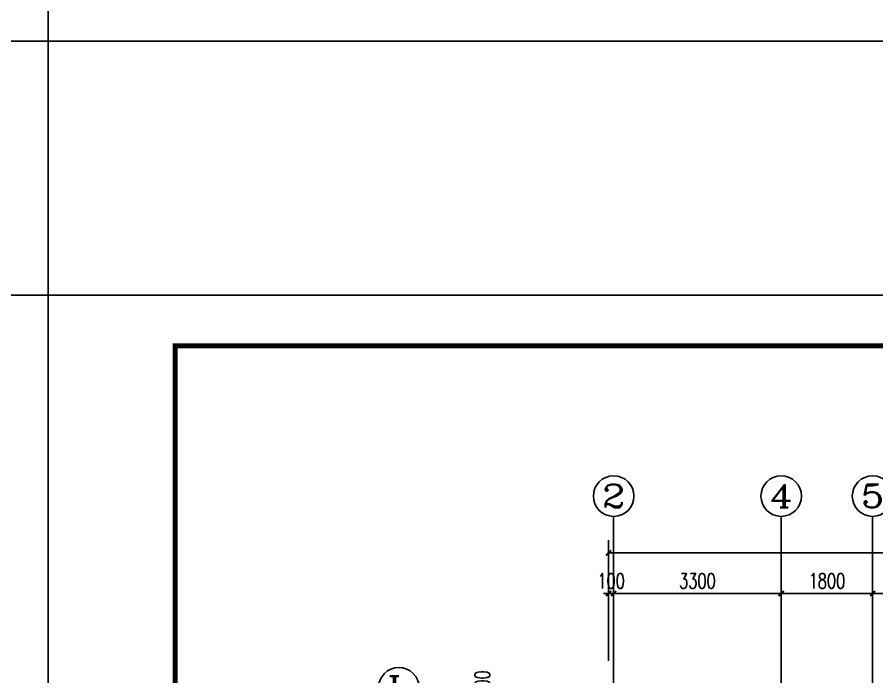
# Model space of a CAD drawing. Extents: x -287580 to -53108, y -522338 to -82629.
# Drawn here: x -265855 to -248927, y -458735 to -445740 of the extents above; entities that cross this region are included whole.
import ezdxf
from ezdxf.enums import TextEntityAlignment as Align

# ---------------------------------------------------------------- set-up
doc = ezdxf.new("R2010")
doc.units = 0
doc.header["$LTSCALE"] = 1000
doc.header["$MEASUREMENT"] = 0
doc.linetypes.add('DOTE', pattern=[2.42, 2, -0.2, 0.02, -0.2])
for name, color, linetype in [('AXIS', 3, 'Continuous'), ('AXIS_TEXT', 7, 'Continuous'), ('DOTE', 99, 'Continuous'), ('PUB_TITLE', 146, 'Continuous')]:
    doc.layers.add(name, color=color, linetype=linetype)
doc.styles.add('_TCH_AXIS', font='COMPLEX', dxfattribs={"bigfont": 'GBCBIG'})
doc.styles.add('_TCH_DIM_T3', font='SIMPLEX', dxfattribs={"width": 0.705882, "bigfont": 'GBCBIG'})
doc.styles.add('COMPLEX', font='COMPLEX')
doc.dimstyles.new('_TCH_ARCH&&100', dxfattribs={"dimtxt": 297.5, "dimasz": 100, "dimexe": 250, "dimexo": 300, "dimgap": 100, "dimtad": 1, "dimdec": 0, "dimzin": 0, "dimdsep": 46, "dimtxsty": '_TCH_DIM_T3', "dimblk": 'ARCHTICK', "dimcen": 0.09, "dimclrt": 7, "dimazin": 2, "dimtfac": 1, "dimtdec": 0, "dimtix": 1, "dimtmove": 2, "dimatfit": 3, "dimfxl": 0, "dimtolj": 1, "dimtzin": 0, "dimarcsym": 0})

# ---------------------------------------------------------------- blocks, each defined once
blk = doc.blocks.new('_ArchTick')
at = {"color": 0, "linetype": 'ByBlock', "const_width": 0.4}
blk.add_lwpolyline([(-0.5, -0.5), (0.5, 0.5)], dxfattribs=at)
blk = doc.blocks.new('*D277')
at = {"layer": 'AXIS', "color": 0, "lineweight": -2}
for p, q in [((-254209, -458420), (-254209, -456844)), ((-254109, -458420), (-254109, -456844)), ((-254209, -457094), (-254309, -457094)), ((-254209, -457094), (-254109, -457094)), ((-254109, -457094), (-254009, -457094))]:
    blk.add_line(p, q, dxfattribs=at)
at = {"layer": 'Defpoints', "color": 0}
for p in [(-254109, -457094), (-254209, -458720), (-254109, -458720)]:
    blk.add_point(p, dxfattribs=at)
at = {"layer": 'AXIS', "color": 0, "lineweight": -2, "xscale": 100, "yscale": 100, "zscale": 100}
blk.add_blockref('_ArchTick', (-254209, -457094), dxfattribs=at)
at = {"layer": 'AXIS', "color": 0, "lineweight": -2, "xscale": 100, "yscale": 100, "zscale": 100, "rotation": 180}
blk.add_blockref('_ArchTick', (-254109, -457094), dxfattribs=at)
at = {"layer": 'AXIS', "color": 7, "insert": (-254159, -456846), "char_height": 297.5, "attachment_point": 5, "style": '_TCH_DIM_T3'}
blk.add_mtext('\\A1;100', dxfattribs=at)
blk = doc.blocks.new('*D278')
at = {"layer": 'AXIS', "color": 0, "lineweight": -2}
for p, q in [((-254109, -458420), (-254109, -456844)), ((-250809, -458420), (-250809, -456844)), ((-254109, -457094), (-250809, -457094))]:
    blk.add_line(p, q, dxfattribs=at)
at = {"layer": 'Defpoints', "color": 0}
for p in [(-250809, -457094), (-254109, -458720), (-250809, -458720)]:
    blk.add_point(p, dxfattribs=at)
at = {"layer": 'AXIS', "color": 0, "lineweight": -2, "xscale": 100, "yscale": 100, "zscale": 100, "rotation": 180}
blk.add_blockref('_ArchTick', (-254109, -457094), dxfattribs=at)
at = {"layer": 'AXIS', "color": 0, "lineweight": -2, "xscale": 100, "yscale": 100, "zscale": 100}
blk.add_blockref('_ArchTick', (-250809, -457094), dxfattribs=at)
at = {"layer": 'AXIS', "color": 7, "insert": (-252459, -456846), "char_height": 297.5, "attachment_point": 5, "style": '_TCH_DIM_T3'}
blk.add_mtext('\\A1;3300', dxfattribs=at)
blk = doc.blocks.new('*D279')
at = {"layer": 'AXIS', "color": 0, "lineweight": -2}
for p, q in [((-250809, -458420), (-250809, -456844)), ((-249009, -458420), (-249009, -456844)), ((-250809, -457094), (-249009, -457094))]:
    blk.add_line(p, q, dxfattribs=at)
at = {"layer": 'Defpoints', "color": 0}
for p in [(-249009, -457094), (-250809, -458720), (-249009, -458720)]:
    blk.add_point(p, dxfattribs=at)
at = {"layer": 'AXIS', "color": 0, "lineweight": -2, "xscale": 100, "yscale": 100, "zscale": 100, "rotation": 180}
blk.add_blockref('_ArchTick', (-250809, -457094), dxfattribs=at)
at = {"layer": 'AXIS', "color": 0, "lineweight": -2, "xscale": 100, "yscale": 100, "zscale": 100}
blk.add_blockref('_ArchTick', (-249009, -457094), dxfattribs=at)
at = {"layer": 'AXIS', "color": 7, "insert": (-249909, -456846), "char_height": 297.5, "attachment_point": 5, "style": '_TCH_DIM_T3'}
blk.add_mtext('\\A1;1800', dxfattribs=at)
blk = doc.blocks.new('*D280')
at = {"layer": 'AXIS', "color": 0, "lineweight": -2}
for p, q in [((-249009, -458420), (-249009, -456844)), ((-247209, -458420), (-247209, -456844)), ((-249009, -457094), (-247209, -457094))]:
    blk.add_line(p, q, dxfattribs=at)
at = {"layer": 'Defpoints', "color": 0}
for p in [(-247209, -457094), (-249009, -458720), (-247209, -458720)]:
    blk.add_point(p, dxfattribs=at)
at = {"layer": 'AXIS', "color": 0, "lineweight": -2, "xscale": 100, "yscale": 100, "zscale": 100, "rotation": 180}
blk.add_blockref('_ArchTick', (-249009, -457094), dxfattribs=at)
at = {"layer": 'AXIS', "color": 0, "lineweight": -2, "xscale": 100, "yscale": 100, "zscale": 100}
blk.add_blockref('_ArchTick', (-247209, -457094), dxfattribs=at)
at = {"layer": 'AXIS', "color": 7, "insert": (-248109, -456846), "char_height": 297.5, "attachment_point": 5, "style": '_TCH_DIM_T3'}
blk.add_mtext('\\A1;1800', dxfattribs=at)
blk = doc.blocks.new('*D300')
at = {"layer": 'AXIS', "color": 0, "lineweight": -2}
for p, q in [((-254209, -458420), (-254209, -456044)), ((-198509, -458420), (-198509, -456044)), ((-254209, -456294), (-198509, -456294))]:
    blk.add_line(p, q, dxfattribs=at)
at = {"layer": 'Defpoints', "color": 0}
for p in [(-198509, -456294), (-254209, -458720), (-198509, -458720)]:
    blk.add_point(p, dxfattribs=at)
at = {"layer": 'AXIS', "color": 0, "lineweight": -2, "xscale": 100, "yscale": 100, "zscale": 100, "rotation": 180}
blk.add_blockref('_ArchTick', (-254209, -456294), dxfattribs=at)
at = {"layer": 'AXIS', "color": 0, "lineweight": -2, "xscale": 100, "yscale": 100, "zscale": 100}
blk.add_blockref('_ArchTick', (-198509, -456294), dxfattribs=at)
at = {"layer": 'AXIS', "color": 7, "insert": (-226359, -456046), "char_height": 297.5, "attachment_point": 5, "style": '_TCH_DIM_T3'}
blk.add_mtext('\\A1;55700', dxfattribs=at)
blk = doc.blocks.new('*D312')
at = {"layer": 'AXIS', "color": 0, "lineweight": -2}
for p, q in [((-255086, -459251), (-256668, -459251)), ((-256418, -459251), (-256418, -459151)), ((-256418, -459351), (-256418, -459251)), ((-255086, -459351), (-256668, -459351)), ((-256418, -459351), (-256418, -459451))]:
    blk.add_line(p, q, dxfattribs=at)
at = {"layer": 'Defpoints', "color": 0}
for p in [(-256418, -459251), (-254786, -459251), (-254786, -459351)]:
    blk.add_point(p, dxfattribs=at)
at = {"layer": 'AXIS', "color": 0, "lineweight": -2, "xscale": 100, "yscale": 100, "zscale": 100}
for p, rotation in [((-256418, -459251), 270), ((-256418, -459351), 90)]:
    blk.add_blockref('_ArchTick', p, dxfattribs=dict(at, rotation=rotation))
at = {"layer": 'AXIS', "color": 7, "insert": (-256693, -458878), "char_height": 297.5, "attachment_point": 5, "rotation": 90, "style": '_TCH_DIM_T3'}
blk.add_mtext('\\A1;100', dxfattribs=at)
blk = doc.blocks.new('_AXISO')
blk.add_circle((0, 0), 0.5)
at = {"layer": 'AXIS_TEXT', "style": 'COMPLEX', "width": 1.041667}
blk.add_attdef('A', text='', height=0.56, dxfattribs=at).set_placement((-0.25, -0.28), (0.25, -0.28), align=Align.FIT)

msp = doc.modelspace()

# ---------------------------------------------------------------- linework, layer by layer
at = {"layer": 'AXIS'}
for p, q in [((-254108.8, -457774.7), (-254108.8, -455574.4)), ((-250808.8, -457774.7), (-250808.8, -455574.4)), ((-249008.8, -457774.7), (-249008.8, -455574.4))]:
    msp.add_line(p, q, dxfattribs=at)
at = {"layer": 'DOTE', "linetype": 'DOTE'}
for p, q in [((-254108.8, -474142), (-254108.8, -457872.4)), ((-250808.8, -464650.9), (-250808.8, -457872.4)), ((-249008.8, -474142), (-249008.8, -457872.4))]:
    msp.add_line(p, q, dxfattribs=at)
at = {"layer": 'PUB_TITLE'}
for points in [[(-265242.7, -446215.5), (-181142.7, -446215.5), (-181142.7, -386815.5), (-265242.7, -386815.5)], [(-265242.7, -510615.5), (-181142.7, -510615.5), (-181142.7, -451215.5), (-265242.7, -451215.5)]]:
    msp.add_lwpolyline(points, close=True, dxfattribs=at)
at = {"layer": 'PUB_TITLE', "color": 6}
msp.add_lwpolyline([(-265242.7, -451215.5), (-270242.7, -451215.5), (-270242.7, -446215.5), (-265242.7, -446215.5)], close=True, dxfattribs=at)
at = {"layer": 'PUB_TITLE', "const_width": 100}
msp.add_lwpolyline([(-262742.7, -509615.5), (-182142.7, -509615.5), (-182142.7, -452215.5), (-262742.7, -452215.5)], close=True, dxfattribs=at)

# ---------------------------------------------------------------- block references
at = {"layer": 'AXIS'}
ref = msp.add_blockref('_AXISO', (-254108.8, -455174.4), dxfattribs=dict(at, xscale=800, yscale=800, zscale=800))
ref.add_attrib('A', '2', dxfattribs={"layer": 'AXIS_TEXT', "height": 452.5, "style": '_TCH_AXIS', "width": 1.5}).set_placement((-254335.1, -455400.7), (-253882.5, -455400.7), align=Align.FIT)
ref = msp.add_blockref('_AXISO', (-250808.8, -455174.4), dxfattribs=dict(at, xscale=800, yscale=800, zscale=800))
ref.add_attrib('A', '4', dxfattribs={"layer": 'AXIS_TEXT', "height": 452.5, "style": '_TCH_AXIS', "width": 1.3125}).set_placement((-251035.1, -455400.7), (-250582.5, -455400.7), align=Align.FIT)
ref = msp.add_blockref('_AXISO', (-249008.8, -455174.4), dxfattribs=dict(at, xscale=800, yscale=800, zscale=800))
ref.add_attrib('A', '5', dxfattribs={"layer": 'AXIS_TEXT', "height": 452.5, "style": '_TCH_AXIS', "width": 1.5}).set_placement((-249235.1, -455400.7), (-248782.5, -455400.7), align=Align.FIT)
ref = msp.add_blockref('_AXISO', (-258338.4, -458950.9), dxfattribs=dict(at, xscale=800, yscale=800, zscale=800))
ref.add_attrib('A', 'L', dxfattribs={"layer": 'AXIS_TEXT', "height": 452.5, "style": '_TCH_AXIS', "width": 1.4}).set_placement((-258564.7, -459177.1), (-258112.2, -459177.1), align=Align.FIT)

# ---------------------------------------------------------------- dimensions: what is measured, and where the dimension line sits
for p1, p2, distance, picture, middle in [((-254208.8, -458720), (-198508.8, -458720), 2425.6, '*D300', (-226358.8, -456045.6)), ((-254208.8, -458720), (-254108.8, -458720), 1625.6, '*D277', (-254158.8, -456845.6)), ((-254108.8, -458720), (-250808.8, -458720), 1625.6, '*D278', (-252458.8, -456845.6)), ((-250808.8, -458720), (-249008.8, -458720), 1625.6, '*D279', (-249908.8, -456845.6)), ((-249008.8, -458720), (-247208.8, -458720), 1625.6, '*D280', (-248108.8, -456845.6))]:
    dim = msp.add_aligned_dim(p1=p1, p2=p2, distance=distance, dimstyle='_TCH_ARCH&&100', dxfattribs=at)
    dim.commit()
    dim.dimension.update_dxf_attribs({"geometry": picture, "text_midpoint": middle})
dim = msp.add_linear_dim(base=(-256418.4, -459250.9), p1=(-254785.5, -459350.9), p2=(-254785.5, -459250.9), angle=90, dimstyle='_TCH_ARCH&&100', dxfattribs=at)
dim.commit()
dim.dimension.update_dxf_attribs({"geometry": '*D312', "text_midpoint": (-256693.4, -458877.9), "dimtype": 129})

doc.saveas('drawing.dxf')
